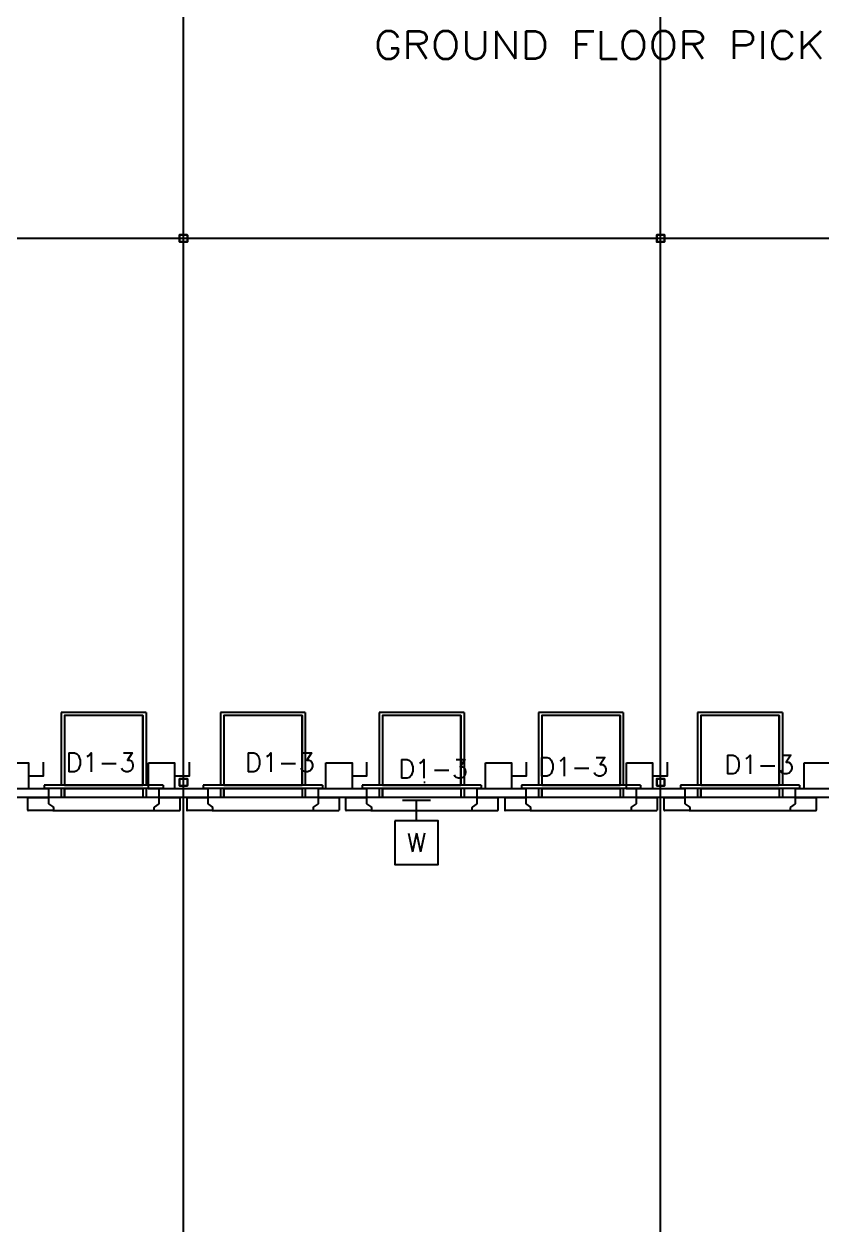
# Model space of a CAD drawing. Header units: millimetres. Extents: x 626570 to 643256, y 6233 to 11343.
# Drawn here: x 633432 to 634154, y 6628 to 7721 of the extents above; entities that cross this region are included whole.
import ezdxf
from ezdxf.enums import TextEntityAlignment as Align

# ---------------------------------------------------------------- set-up
doc = ezdxf.new("R2010")
doc.units = ezdxf.units.MM
doc.header["$LTSCALE"] = 4000
doc.header["$MEASUREMENT"] = 0
doc.linetypes.add('DASHDOT', pattern=[1, 0.5, -0.25, 0, -0.25])
doc.layers.get('0').update_dxf_attribs({"linetype": 'CONTINUOUS'})
for name, color, linetype in [('2012-201_DOOR', 4, 'CONTINUOUS'), ('2012-201_LEVELLER', 4, 'CONTINUOUS'), ('2012-201_WALL-CONCRETE', 7, 'CONTINUOUS'), ('2012-201_WALL-FLEXWALL', 7, 'CONTINUOUS'), ('LTG', 6, 'CONTINUOUS'), ('MASTERFOUNDATION_1', 4, 'DASHDOT'), ('MASTERFOUNDATION_25', 7, 'CONTINUOUS'), ('OVERHEAD-DOOR', 4, 'CONTINUOUS'), ('POWER', 3, 'CONTINUOUS'), ('TEXT-RED', 4, 'CONTINUOUS')]:
    doc.layers.add(name, color=color, linetype=linetype)
doc.styles.add('F0', font='romans.shx', dxfattribs={"height": 0.2})
doc.styles.get("Standard").update_dxf_attribs({"font": 'simplex.shx'})

# ---------------------------------------------------------------- blocks, each defined once
blk = doc.blocks.new('WD')
for p, q in [((322, 0), (-322, 0)), ((0, -465), (0, 0))]:
    blk.add_line(p, q)
blk.add_lwpolyline([(-500, -465), (-500, -1465), (500, -1465), (500, -465)], close=True)
blk.add_text('W', height=430).set_placement((0, -965), align=Align.MIDDLE)
blk = doc.blocks.new('SW')
blk.add_lwpolyline([(-300, 600), (300, 600), (300, 0), (-300, 0)], close=True)
blk.add_lwpolyline([(300, 300), (643, 300), (643, 614)])

msp = doc.modelspace()

# ---------------------------------------------------------------- linework, layer by layer
at = {"layer": '2012-201_DOOR', "linetype": 'Continuous'}
for p, q in [((633553.7, 7020.6), (633453.7, 7020.6)), ((633697.8, 7020.6), (633597.8, 7020.6)), ((633841.6, 7020.6), (633741.6, 7020.6)), ((633985.7, 7020.6), (633885.7, 7020.6)), ((634129.8, 7020.6), (634029.8, 7020.6))]:
    msp.add_line(p, q, dxfattribs=at)
at = {"layer": '2012-201_LEVELLER', "linetype": 'Continuous'}
for p, q in [((633542.1, 7097.6), (633465.3, 7097.6)), ((633465.3, 7097.6), (633465.3, 7031.9)), ((633539.1, 7094.7), (633468.3, 7094.7)), ((633468.3, 7094.7), (633468.3, 7031.9)), ((633539.1, 7094.7), (633539.1, 7031.9)), ((633542.1, 7097.6), (633542.1, 7031.9)), ((633686.2, 7097.6), (633609.4, 7097.6)), ((633609.4, 7097.6), (633609.4, 7031.9)), ((633683.2, 7094.7), (633612.3, 7094.7)), ((633612.3, 7094.7), (633612.3, 7031.9)), ((633683.2, 7094.7), (633683.2, 7031.9)), ((633686.2, 7097.6), (633686.2, 7031.9)), ((633830, 7097.6), (633753.2, 7097.6)), ((633753.2, 7097.6), (633753.2, 7031.9)), ((633827, 7094.7), (633756.2, 7094.7)), ((633756.2, 7094.7), (633756.2, 7031.9)), ((633827, 7094.7), (633827, 7031.9)), ((633830, 7097.6), (633830, 7031.9)), ((633974.1, 7097.6), (633897.3, 7097.6)), ((633897.3, 7097.6), (633897.3, 7031.9)), ((633971.1, 7094.7), (633900.3, 7094.7)), ((633900.3, 7094.7), (633900.3, 7031.9)), ((633971.1, 7094.7), (633971.1, 7031.9)), ((633974.1, 7097.6), (633974.1, 7031.9)), ((634118.2, 7097.6), (634041.4, 7097.6)), ((634041.4, 7097.6), (634041.4, 7031.9)), ((634115.2, 7094.7), (634044.4, 7094.7)), ((634044.4, 7094.7), (634044.4, 7031.9)), ((634115.2, 7094.7), (634115.2, 7031.9)), ((634118.2, 7097.6), (634118.2, 7031.9)), ((633465.3, 7028.9), (633465.3, 7020.6)), ((633468.3, 7028.9), (633468.3, 7020.6)), ((633539.1, 7028.9), (633539.1, 7020.6)), ((633542.1, 7028.9), (633542.1, 7020.6)), ((633609.4, 7028.9), (633609.4, 7020.6)), ((633612.3, 7028.9), (633612.3, 7020.6)), ((633683.2, 7028.9), (633683.2, 7020.6)), ((633686.2, 7028.9), (633686.2, 7020.6)), ((633753.2, 7028.9), (633753.2, 7020.6)), ((633756.2, 7028.9), (633756.2, 7020.6)), ((633827, 7028.9), (633827, 7020.6)), ((633830, 7028.9), (633830, 7020.6)), ((633897.3, 7028.9), (633897.3, 7020.6)), ((633900.3, 7028.9), (633900.3, 7020.6)), ((633971.1, 7028.9), (633971.1, 7020.6)), ((633974.1, 7028.9), (633974.1, 7020.6)), ((634041.4, 7028.9), (634041.4, 7020.6)), ((634044.4, 7028.9), (634044.4, 7020.6)), ((634115.2, 7028.9), (634115.2, 7020.6)), ((634118.2, 7028.9), (634118.2, 7020.6)), ((633539.1, 7020.6), (633468.3, 7020.6)), ((633683.2, 7020.6), (633612.3, 7020.6)), ((633827, 7020.6), (633756.2, 7020.6)), ((633971.1, 7020.6), (633900.3, 7020.6)), ((634115.2, 7020.6), (634044.4, 7020.6))]:
    msp.add_line(p, q, dxfattribs=at)
at = {"layer": '2012-201_LEVELLER', "linetype": 'Continuous', "flags": 128}
for points in [[(633539.1, 7031.9), (633539.1, 7094.7), (633468.3, 7094.7), (633468.3, 7031.9), (633539.1, 7031.9)], [(633683.2, 7031.9), (633683.2, 7094.7), (633612.3, 7094.7), (633612.3, 7031.9), (633683.2, 7031.9)], [(633827, 7031.9), (633827, 7094.7), (633756.2, 7094.7), (633756.2, 7031.9), (633827, 7031.9)], [(633971.1, 7031.9), (633971.1, 7094.7), (633900.3, 7094.7), (633900.3, 7031.9), (633971.1, 7031.9)], [(634115.2, 7031.9), (634115.2, 7094.7), (634044.4, 7094.7), (634044.4, 7031.9), (634115.2, 7031.9)], [(633539.1, 7028.9), (633539.1, 7020.6), (633468.3, 7020.6), (633468.3, 7028.9), (633539.1, 7028.9)], [(633683.2, 7028.9), (633683.2, 7020.6), (633612.3, 7020.6), (633612.3, 7028.9), (633683.2, 7028.9)], [(633827, 7028.9), (633827, 7020.6), (633756.2, 7020.6), (633756.2, 7028.9), (633827, 7028.9)], [(633971.1, 7028.9), (633971.1, 7020.6), (633900.3, 7020.6), (633900.3, 7028.9), (633971.1, 7028.9)], [(634115.2, 7028.9), (634115.2, 7020.6), (634044.4, 7020.6), (634044.4, 7028.9), (634115.2, 7028.9)]]:
    msp.add_lwpolyline(points, close=True, dxfattribs=at)
at = {"layer": '2012-201_WALL-CONCRETE', "linetype": 'Continuous'}
for p, q in [((633434.7, 7020.6), (633453.7, 7020.6)), ((633434.7, 7020.6), (633434.7, 7009.3)), ((633453.7, 7020.6), (633453.7, 7015)), ((633553.7, 7020.6), (633572.7, 7020.6)), ((633553.7, 7020.6), (633553.7, 7015)), ((633572.7, 7020.6), (633572.7, 7009.3)), ((633578.8, 7020.6), (633597.8, 7020.6)), ((633578.8, 7020.6), (633578.8, 7009.3)), ((633597.8, 7020.6), (633597.8, 7015)), ((633697.8, 7020.6), (633716.8, 7020.6)), ((633697.8, 7020.6), (633697.8, 7015)), ((633716.8, 7020.6), (633716.8, 7009.3)), ((633722.6, 7020.6), (633741.6, 7020.6)), ((633722.6, 7020.6), (633722.6, 7009.3)), ((633741.6, 7020.6), (633741.6, 7015)), ((633841.6, 7020.6), (633860.6, 7020.6)), ((633841.6, 7020.6), (633841.6, 7015)), ((633860.6, 7020.6), (633860.6, 7009.3)), ((633866.7, 7020.6), (633885.7, 7020.6)), ((633866.7, 7020.6), (633866.7, 7009.3)), ((633885.7, 7020.6), (633885.7, 7015)), ((633985.7, 7020.6), (634004.7, 7020.6)), ((633985.7, 7020.6), (633985.7, 7015)), ((634004.7, 7020.6), (634004.7, 7009.3)), ((634010.8, 7020.6), (634029.8, 7020.6)), ((634010.8, 7020.6), (634010.8, 7009.3)), ((634029.8, 7020.6), (634029.8, 7015)), ((634129.8, 7020.6), (634148.8, 7020.6)), ((634129.8, 7020.6), (634129.8, 7015)), ((634148.8, 7020.6), (634148.8, 7009.3)), ((633457.7, 7008.8), (633435.2, 7008.8)), ((633453.7, 7015), (633458.1, 7011.9)), ((633457.7, 7008.8), (633549.7, 7008.8)), ((633458.2, 7011.6), (633458.2, 7009.3)), ((633549.2, 7011.6), (633549.2, 7009.3)), ((633553.7, 7015), (633549.3, 7011.9)), ((633549.7, 7008.8), (633572.2, 7008.8)), ((633601.8, 7008.8), (633579.3, 7008.8)), ((633597.8, 7015), (633602.2, 7011.9)), ((633601.8, 7008.8), (633693.8, 7008.8)), ((633602.3, 7011.6), (633602.3, 7009.3)), ((633693.3, 7011.6), (633693.3, 7009.3)), ((633697.8, 7015), (633693.4, 7011.9)), ((633693.8, 7008.8), (633716.3, 7008.8)), ((633745.6, 7008.8), (633723.1, 7008.8)), ((633741.6, 7015), (633746, 7011.9)), ((633745.6, 7008.8), (633837.6, 7008.8)), ((633746.1, 7011.6), (633746.1, 7009.3)), ((633837.1, 7011.6), (633837.1, 7009.3)), ((633841.6, 7015), (633837.2, 7011.9)), ((633837.6, 7008.8), (633860.1, 7008.8)), ((633889.7, 7008.8), (633867.2, 7008.8)), ((633885.7, 7015), (633890.1, 7011.9)), ((633889.7, 7008.8), (633981.7, 7008.8)), ((633890.2, 7011.6), (633890.2, 7009.3)), ((633981.2, 7011.6), (633981.2, 7009.3)), ((633985.7, 7015), (633981.3, 7011.9)), ((633981.7, 7008.8), (634004.2, 7008.8)), ((634033.8, 7008.8), (634011.3, 7008.8)), ((634029.8, 7015), (634034.2, 7011.9)), ((634033.8, 7008.8), (634125.8, 7008.8)), ((634034.3, 7011.6), (634034.3, 7009.3)), ((634125.3, 7011.6), (634125.3, 7009.3)), ((634129.8, 7015), (634125.4, 7011.9)), ((634125.8, 7008.8), (634148.3, 7008.8))]:
    msp.add_line(p, q, dxfattribs=at)
for centre, start, end in [((633435.2, 7009.3), 180, 270), ((633457.7, 7009.3), 270, 0), ((633457.7, 7011.6), 0, 33.15), ((633549.7, 7011.6), 146.85, 180), ((633549.7, 7009.3), 180, 270), ((633572.2, 7009.3), 270, 0), ((633579.3, 7009.3), 180, 270), ((633601.8, 7009.3), 270, 0), ((633601.8, 7011.6), 0, 33.15), ((633693.8, 7011.6), 146.85, 180), ((633693.8, 7009.3), 180, 270), ((633716.3, 7009.3), 270, 0), ((633723.1, 7009.3), 180, 270), ((633745.6, 7009.3), 270, 0), ((633745.6, 7011.6), 0, 33.15), ((633837.6, 7011.6), 146.85, 180), ((633837.6, 7009.3), 180, 270), ((633860.1, 7009.3), 270, 0), ((633867.2, 7009.3), 180, 270), ((633889.7, 7009.3), 270, 0), ((633889.7, 7011.6), 0, 33.15), ((633981.7, 7011.6), 146.85, 180), ((633981.7, 7009.3), 180, 270), ((634004.2, 7009.3), 270, 0), ((634011.3, 7009.3), 180, 270), ((634033.8, 7009.3), 270, 0), ((634033.8, 7011.6), 0, 33.15), ((634125.8, 7011.6), 146.85, 180), ((634125.8, 7009.3), 180, 270), ((634148.3, 7009.3), 270, 0)]:
    msp.add_arc(centre, 0.492, start, end, dxfattribs=at)
at = {"layer": '2012-201_WALL-FLEXWALL', "linetype": 'Continuous'}
for p, q in [((633453.7, 7028.5), (633409.6, 7028.5)), ((633453.7, 7028.5), (633453.7, 7020.6)), ((633553.7, 7028.5), (633553.7, 7020.6)), ((633597.8, 7028.5), (633553.7, 7028.5)), ((633597.8, 7028.5), (633597.8, 7020.6)), ((633741.6, 7028.5), (633697.8, 7028.5)), ((633697.8, 7028.5), (633697.8, 7020.6)), ((633741.6, 7028.5), (633741.6, 7020.6)), ((633885.7, 7028.5), (633841.6, 7028.5)), ((633841.6, 7028.5), (633841.6, 7020.6)), ((633885.7, 7028.5), (633885.7, 7020.6)), ((633985.7, 7028.5), (633985.7, 7020.6)), ((634029.8, 7028.5), (633985.7, 7028.5)), ((634029.8, 7028.5), (634029.8, 7020.6)), ((634129.8, 7028.5), (634129.8, 7020.6)), ((634173.6, 7028.5), (634129.8, 7028.5)), ((633453.7, 7020.6), (633409.6, 7020.6)), ((633597.8, 7020.6), (633553.7, 7020.6)), ((633741.6, 7020.6), (633697.8, 7020.6)), ((633885.7, 7020.6), (633841.6, 7020.6)), ((634029.8, 7020.6), (633985.7, 7020.6)), ((634173.6, 7020.6), (634129.8, 7020.6))]:
    msp.add_line(p, q, dxfattribs=at)
at = {"layer": 'MASTERFOUNDATION_1', "linetype": 'DASHDOT'}
for p, q in [((633575.9, 6627.5), (633575.9, 11123.2)), ((634007.9, 6627.5), (634007.9, 11123.2)), ((643023.9, 7526.6), (626795.2, 7526.6)), ((643023.9, 7526.6), (626795.2, 7526.6)), ((626794.1, 7034.4), (643036.1, 7034.4))]:
    msp.add_line(p, q, dxfattribs=at)
at = {"layer": 'MASTERFOUNDATION_25', "linetype": 'Continuous', "flags": 128}
for points in [[(633573, 7530.1), (633578.7, 7530.1), (633578.8, 7530.1), (633578.8, 7530.1), (633578.8, 7530.1), (633578.8, 7530.1), (633578.9, 7530.1), (633578.9, 7530.1), (633578.9, 7530.1), (633578.9, 7530.1), (633578.9, 7530.1), (633579, 7530.1), (633579, 7530.1), (633579, 7530.1), (633579, 7530), (633579, 7530), (633579.1, 7530), (633579.1, 7530), (633579.1, 7530), (633579.1, 7530), (633579.1, 7530), (633579.1, 7530), (633579.2, 7529.9), (633579.2, 7529.9), (633579.2, 7529.9), (633579.2, 7529.9), (633579.2, 7529.9), (633579.2, 7529.9), (633579.3, 7529.9), (633579.3, 7529.8), (633579.3, 7529.8), (633579.3, 7529.8), (633579.3, 7529.8), (633579.3, 7529.8), (633579.3, 7529.7), (633579.3, 7529.7), (633579.3, 7529.7), (633579.3, 7529.7), (633579.3, 7529.7), (633579.4, 7529.6), (633579.4, 7529.6), (633579.4, 7529.6), (633579.4, 7529.6), (633579.4, 7529.6), (633579.4, 7529.5), (633579.4, 7529.5), (633579.4, 7529.5), (633579.4, 7523.7), (633579.4, 7523.7), (633579.4, 7523.7), (633579.4, 7523.7), (633579.4, 7523.6), (633579.4, 7523.6), (633579.4, 7523.6), (633579.4, 7523.6), (633579.3, 7523.6), (633579.3, 7523.5), (633579.3, 7523.5), (633579.3, 7523.5), (633579.3, 7523.5), (633579.3, 7523.5), (633579.3, 7523.4), (633579.3, 7523.4), (633579.3, 7523.4), (633579.3, 7523.4), (633579.3, 7523.4), (633579.2, 7523.3), (633579.2, 7523.3), (633579.2, 7523.3), (633579.2, 7523.3), (633579.2, 7523.3), (633579.2, 7523.3), (633579.1, 7523.3), (633579.1, 7523.2), (633579.1, 7523.2), (633579.1, 7523.2), (633579.1, 7523.2), (633579.1, 7523.2), (633579, 7523.2), (633579, 7523.2), (633579, 7523.2), (633579, 7523.2), (633579, 7523.1), (633578.9, 7523.1), (633578.9, 7523.1), (633578.9, 7523.1), (633578.9, 7523.1), (633578.9, 7523.1), (633578.8, 7523.1), (633578.8, 7523.1), (633578.8, 7523.1), (633578.8, 7523.1), (633578.7, 7523.1), (633573, 7523.1), (633573, 7523.1), (633572.9, 7523.1), (633572.9, 7523.1), (633572.9, 7523.1), (633572.9, 7523.1), (633572.9, 7523.1), (633572.8, 7523.1), (633572.8, 7523.1), (633572.8, 7523.1), (633572.8, 7523.1), (633572.8, 7523.2), (633572.7, 7523.2), (633572.7, 7523.2), (633572.7, 7523.2), (633572.7, 7523.2), (633572.7, 7523.2), (633572.6, 7523.2), (633572.6, 7523.2), (633572.6, 7523.2), (633572.6, 7523.3), (633572.6, 7523.3), (633572.6, 7523.3), (633572.5, 7523.3), (633572.5, 7523.3), (633572.5, 7523.3), (633572.5, 7523.3), (633572.5, 7523.4), (633572.5, 7523.4), (633572.5, 7523.4), (633572.5, 7523.4), (633572.4, 7523.4), (633572.4, 7523.5), (633572.4, 7523.5), (633572.4, 7523.5), (633572.4, 7523.5), (633572.4, 7523.5), (633572.4, 7523.6), (633572.4, 7523.6), (633572.4, 7523.6), (633572.4, 7523.6), (633572.4, 7523.6), (633572.4, 7523.7), (633572.4, 7523.7), (633572.4, 7523.7), (633572.4, 7523.7), (633572.4, 7529.5), (633572.4, 7529.5), (633572.4, 7529.5), (633572.4, 7529.6), (633572.4, 7529.6), (633572.4, 7529.6), (633572.4, 7529.6), (633572.4, 7529.6), (633572.4, 7529.7), (633572.4, 7529.7), (633572.4, 7529.7), (633572.4, 7529.7), (633572.4, 7529.7), (633572.4, 7529.8), (633572.4, 7529.8), (633572.5, 7529.8), (633572.5, 7529.8), (633572.5, 7529.8), (633572.5, 7529.9), (633572.5, 7529.9), (633572.5, 7529.9), (633572.5, 7529.9), (633572.5, 7529.9), (633572.6, 7529.9), (633572.6, 7529.9), (633572.6, 7530), (633572.6, 7530), (633572.6, 7530), (633572.6, 7530), (633572.7, 7530), (633572.7, 7530), (633572.7, 7530), (633572.7, 7530), (633572.7, 7530.1), (633572.8, 7530.1), (633572.8, 7530.1), (633572.8, 7530.1), (633572.8, 7530.1), (633572.8, 7530.1), (633572.9, 7530.1), (633572.9, 7530.1), (633572.9, 7530.1), (633572.9, 7530.1), (633572.9, 7530.1), (633573, 7530.1), (633573, 7530.1)], [(633573, 7529.8), (633578.7, 7529.8), (633578.8, 7529.8), (633578.8, 7529.8), (633578.8, 7529.8), (633578.8, 7529.8), (633578.8, 7529.8), (633578.8, 7529.8), (633578.8, 7529.8), (633578.8, 7529.8), (633578.8, 7529.8), (633578.9, 7529.8), (633578.9, 7529.8), (633578.9, 7529.8), (633578.9, 7529.8), (633578.9, 7529.8), (633578.9, 7529.8), (633578.9, 7529.7), (633578.9, 7529.7), (633578.9, 7529.7), (633578.9, 7529.7), (633578.9, 7529.7), (633579, 7529.7), (633579, 7529.7), (633579, 7529.7), (633579, 7529.7), (633579, 7529.7), (633579, 7529.7), (633579, 7529.7), (633579, 7529.7), (633579, 7529.7), (633579, 7529.6), (633579, 7529.6), (633579, 7529.6), (633579, 7529.6), (633579, 7529.6), (633579, 7529.6), (633579, 7529.6), (633579, 7529.6), (633579, 7529.6), (633579.1, 7529.6), (633579.1, 7529.5), (633579.1, 7529.5), (633579.1, 7529.5), (633579.1, 7529.5), (633579.1, 7529.5), (633579.1, 7529.5), (633579.1, 7523.7), (633579.1, 7523.7), (633579.1, 7523.7), (633579.1, 7523.7), (633579.1, 7523.7), (633579.1, 7523.7), (633579.1, 7523.7), (633579, 7523.7), (633579, 7523.6), (633579, 7523.6), (633579, 7523.6), (633579, 7523.6), (633579, 7523.6), (633579, 7523.6), (633579, 7523.6), (633579, 7523.6), (633579, 7523.6), (633579, 7523.6), (633579, 7523.5), (633579, 7523.5), (633579, 7523.5), (633579, 7523.5), (633579, 7523.5), (633579, 7523.5), (633579, 7523.5), (633578.9, 7523.5), (633578.9, 7523.5), (633578.9, 7523.5), (633578.9, 7523.5), (633578.9, 7523.5), (633578.9, 7523.5), (633578.9, 7523.5), (633578.9, 7523.5), (633578.9, 7523.4), (633578.9, 7523.4), (633578.9, 7523.4), (633578.8, 7523.4), (633578.8, 7523.4), (633578.8, 7523.4), (633578.8, 7523.4), (633578.8, 7523.4), (633578.8, 7523.4), (633578.8, 7523.4), (633578.8, 7523.4), (633578.8, 7523.4), (633578.7, 7523.4), (633573, 7523.4), (633573, 7523.4), (633573, 7523.4), (633573, 7523.4), (633572.9, 7523.4), (633572.9, 7523.4), (633572.9, 7523.4), (633572.9, 7523.4), (633572.9, 7523.4), (633572.9, 7523.4), (633572.9, 7523.4), (633572.9, 7523.4), (633572.9, 7523.4), (633572.9, 7523.5), (633572.8, 7523.5), (633572.8, 7523.5), (633572.8, 7523.5), (633572.8, 7523.5), (633572.8, 7523.5), (633572.8, 7523.5), (633572.8, 7523.5), (633572.8, 7523.5), (633572.8, 7523.5), (633572.8, 7523.5), (633572.8, 7523.5), (633572.8, 7523.5), (633572.7, 7523.5), (633572.7, 7523.5), (633572.7, 7523.6), (633572.7, 7523.6), (633572.7, 7523.6), (633572.7, 7523.6), (633572.7, 7523.6), (633572.7, 7523.6), (633572.7, 7523.6), (633572.7, 7523.6), (633572.7, 7523.6), (633572.7, 7523.6), (633572.7, 7523.7), (633572.7, 7523.7), (633572.7, 7523.7), (633572.7, 7523.7), (633572.7, 7523.7), (633572.7, 7523.7), (633572.7, 7523.7), (633572.7, 7523.7), (633572.7, 7529.5), (633572.7, 7529.5), (633572.7, 7529.5), (633572.7, 7529.5), (633572.7, 7529.5), (633572.7, 7529.5), (633572.7, 7529.6), (633572.7, 7529.6), (633572.7, 7529.6), (633572.7, 7529.6), (633572.7, 7529.6), (633572.7, 7529.6), (633572.7, 7529.6), (633572.7, 7529.6), (633572.7, 7529.6), (633572.7, 7529.6), (633572.7, 7529.7), (633572.7, 7529.7), (633572.7, 7529.7), (633572.7, 7529.7), (633572.8, 7529.7), (633572.8, 7529.7), (633572.8, 7529.7), (633572.8, 7529.7), (633572.8, 7529.7), (633572.8, 7529.7), (633572.8, 7529.7), (633572.8, 7529.7), (633572.8, 7529.7), (633572.8, 7529.7), (633572.8, 7529.8), (633572.8, 7529.8), (633572.9, 7529.8), (633572.9, 7529.8), (633572.9, 7529.8), (633572.9, 7529.8), (633572.9, 7529.8), (633572.9, 7529.8), (633572.9, 7529.8), (633572.9, 7529.8), (633572.9, 7529.8), (633572.9, 7529.8), (633573, 7529.8), (633573, 7529.8), (633573, 7529.8), (633573, 7529.8)], [(634005, 7530.1), (634010.8, 7530.1), (634010.8, 7530.1), (634010.8, 7530.1), (634010.8, 7530.1), (634010.8, 7530.1), (634010.9, 7530.1), (634010.9, 7530.1), (634010.9, 7530.1), (634010.9, 7530.1), (634010.9, 7530.1), (634011, 7530.1), (634011, 7530.1), (634011, 7530.1), (634011, 7530), (634011, 7530), (634011.1, 7530), (634011.1, 7530), (634011.1, 7530), (634011.1, 7530), (634011.1, 7530), (634011.2, 7530), (634011.2, 7529.9), (634011.2, 7529.9), (634011.2, 7529.9), (634011.2, 7529.9), (634011.2, 7529.9), (634011.2, 7529.9), (634011.3, 7529.9), (634011.3, 7529.8), (634011.3, 7529.8), (634011.3, 7529.8), (634011.3, 7529.8), (634011.3, 7529.8), (634011.3, 7529.7), (634011.3, 7529.7), (634011.3, 7529.7), (634011.3, 7529.7), (634011.4, 7529.7), (634011.4, 7529.6), (634011.4, 7529.6), (634011.4, 7529.6), (634011.4, 7529.6), (634011.4, 7529.6), (634011.4, 7529.5), (634011.4, 7529.5), (634011.4, 7529.5), (634011.4, 7523.7), (634011.4, 7523.7), (634011.4, 7523.7), (634011.4, 7523.7), (634011.4, 7523.6), (634011.4, 7523.6), (634011.4, 7523.6), (634011.4, 7523.6), (634011.4, 7523.6), (634011.3, 7523.5), (634011.3, 7523.5), (634011.3, 7523.5), (634011.3, 7523.5), (634011.3, 7523.5), (634011.3, 7523.4), (634011.3, 7523.4), (634011.3, 7523.4), (634011.3, 7523.4), (634011.3, 7523.4), (634011.2, 7523.3), (634011.2, 7523.3), (634011.2, 7523.3), (634011.2, 7523.3), (634011.2, 7523.3), (634011.2, 7523.3), (634011.2, 7523.3), (634011.1, 7523.2), (634011.1, 7523.2), (634011.1, 7523.2), (634011.1, 7523.2), (634011.1, 7523.2), (634011, 7523.2), (634011, 7523.2), (634011, 7523.2), (634011, 7523.2), (634011, 7523.1), (634010.9, 7523.1), (634010.9, 7523.1), (634010.9, 7523.1), (634010.9, 7523.1), (634010.9, 7523.1), (634010.8, 7523.1), (634010.8, 7523.1), (634010.8, 7523.1), (634010.8, 7523.1), (634010.8, 7523.1), (634005, 7523.1), (634005, 7523.1), (634005, 7523.1), (634004.9, 7523.1), (634004.9, 7523.1), (634004.9, 7523.1), (634004.9, 7523.1), (634004.8, 7523.1), (634004.8, 7523.1), (634004.8, 7523.1), (634004.8, 7523.1), (634004.8, 7523.2), (634004.7, 7523.2), (634004.7, 7523.2), (634004.7, 7523.2), (634004.7, 7523.2), (634004.7, 7523.2), (634004.7, 7523.2), (634004.6, 7523.2), (634004.6, 7523.2), (634004.6, 7523.3), (634004.6, 7523.3), (634004.6, 7523.3), (634004.6, 7523.3), (634004.5, 7523.3), (634004.5, 7523.3), (634004.5, 7523.3), (634004.5, 7523.4), (634004.5, 7523.4), (634004.5, 7523.4), (634004.5, 7523.4), (634004.5, 7523.4), (634004.4, 7523.5), (634004.4, 7523.5), (634004.4, 7523.5), (634004.4, 7523.5), (634004.4, 7523.5), (634004.4, 7523.6), (634004.4, 7523.6), (634004.4, 7523.6), (634004.4, 7523.6), (634004.4, 7523.6), (634004.4, 7523.7), (634004.4, 7523.7), (634004.4, 7523.7), (634004.4, 7523.7), (634004.4, 7529.5), (634004.4, 7529.5), (634004.4, 7529.5), (634004.4, 7529.6), (634004.4, 7529.6), (634004.4, 7529.6), (634004.4, 7529.6), (634004.4, 7529.6), (634004.4, 7529.7), (634004.4, 7529.7), (634004.4, 7529.7), (634004.4, 7529.7), (634004.4, 7529.7), (634004.4, 7529.8), (634004.5, 7529.8), (634004.5, 7529.8), (634004.5, 7529.8), (634004.5, 7529.8), (634004.5, 7529.9), (634004.5, 7529.9), (634004.5, 7529.9), (634004.5, 7529.9), (634004.6, 7529.9), (634004.6, 7529.9), (634004.6, 7529.9), (634004.6, 7530), (634004.6, 7530), (634004.6, 7530), (634004.7, 7530), (634004.7, 7530), (634004.7, 7530), (634004.7, 7530), (634004.7, 7530), (634004.7, 7530.1), (634004.8, 7530.1), (634004.8, 7530.1), (634004.8, 7530.1), (634004.8, 7530.1), (634004.8, 7530.1), (634004.9, 7530.1), (634004.9, 7530.1), (634004.9, 7530.1), (634004.9, 7530.1), (634005, 7530.1), (634005, 7530.1), (634005, 7530.1)], [(634005, 7529.8), (634010.8, 7529.8), (634010.8, 7529.8), (634010.8, 7529.8), (634010.8, 7529.8), (634010.8, 7529.8), (634010.8, 7529.8), (634010.8, 7529.8), (634010.8, 7529.8), (634010.8, 7529.8), (634010.9, 7529.8), (634010.9, 7529.8), (634010.9, 7529.8), (634010.9, 7529.8), (634010.9, 7529.8), (634010.9, 7529.8), (634010.9, 7529.8), (634010.9, 7529.7), (634010.9, 7529.7), (634010.9, 7529.7), (634010.9, 7529.7), (634011, 7529.7), (634011, 7529.7), (634011, 7529.7), (634011, 7529.7), (634011, 7529.7), (634011, 7529.7), (634011, 7529.7), (634011, 7529.7), (634011, 7529.7), (634011, 7529.7), (634011, 7529.6), (634011, 7529.6), (634011, 7529.6), (634011, 7529.6), (634011, 7529.6), (634011, 7529.6), (634011.1, 7529.6), (634011.1, 7529.6), (634011.1, 7529.6), (634011.1, 7529.6), (634011.1, 7529.5), (634011.1, 7529.5), (634011.1, 7529.5), (634011.1, 7529.5), (634011.1, 7529.5), (634011.1, 7529.5), (634011.1, 7523.7), (634011.1, 7523.7), (634011.1, 7523.7), (634011.1, 7523.7), (634011.1, 7523.7), (634011.1, 7523.7), (634011.1, 7523.7), (634011.1, 7523.7), (634011.1, 7523.6), (634011.1, 7523.6), (634011, 7523.6), (634011, 7523.6), (634011, 7523.6), (634011, 7523.6), (634011, 7523.6), (634011, 7523.6), (634011, 7523.6), (634011, 7523.6), (634011, 7523.5), (634011, 7523.5), (634011, 7523.5), (634011, 7523.5), (634011, 7523.5), (634011, 7523.5), (634011, 7523.5), (634011, 7523.5), (634010.9, 7523.5), (634010.9, 7523.5), (634010.9, 7523.5), (634010.9, 7523.5), (634010.9, 7523.5), (634010.9, 7523.5), (634010.9, 7523.5), (634010.9, 7523.4), (634010.9, 7523.4), (634010.9, 7523.4), (634010.9, 7523.4), (634010.8, 7523.4), (634010.8, 7523.4), (634010.8, 7523.4), (634010.8, 7523.4), (634010.8, 7523.4), (634010.8, 7523.4), (634010.8, 7523.4), (634010.8, 7523.4), (634010.8, 7523.4), (634005, 7523.4), (634005, 7523.4), (634005, 7523.4), (634005, 7523.4), (634005, 7523.4), (634004.9, 7523.4), (634004.9, 7523.4), (634004.9, 7523.4), (634004.9, 7523.4), (634004.9, 7523.4), (634004.9, 7523.4), (634004.9, 7523.4), (634004.9, 7523.4), (634004.9, 7523.5), (634004.9, 7523.5), (634004.8, 7523.5), (634004.8, 7523.5), (634004.8, 7523.5), (634004.8, 7523.5), (634004.8, 7523.5), (634004.8, 7523.5), (634004.8, 7523.5), (634004.8, 7523.5), (634004.8, 7523.5), (634004.8, 7523.5), (634004.8, 7523.5), (634004.8, 7523.5), (634004.8, 7523.5), (634004.7, 7523.6), (634004.7, 7523.6), (634004.7, 7523.6), (634004.7, 7523.6), (634004.7, 7523.6), (634004.7, 7523.6), (634004.7, 7523.6), (634004.7, 7523.6), (634004.7, 7523.6), (634004.7, 7523.6), (634004.7, 7523.7), (634004.7, 7523.7), (634004.7, 7523.7), (634004.7, 7523.7), (634004.7, 7523.7), (634004.7, 7523.7), (634004.7, 7523.7), (634004.7, 7523.7), (634004.7, 7529.5), (634004.7, 7529.5), (634004.7, 7529.5), (634004.7, 7529.5), (634004.7, 7529.5), (634004.7, 7529.5), (634004.7, 7529.6), (634004.7, 7529.6), (634004.7, 7529.6), (634004.7, 7529.6), (634004.7, 7529.6), (634004.7, 7529.6), (634004.7, 7529.6), (634004.7, 7529.6), (634004.7, 7529.6), (634004.7, 7529.6), (634004.7, 7529.7), (634004.7, 7529.7), (634004.8, 7529.7), (634004.8, 7529.7), (634004.8, 7529.7), (634004.8, 7529.7), (634004.8, 7529.7), (634004.8, 7529.7), (634004.8, 7529.7), (634004.8, 7529.7), (634004.8, 7529.7), (634004.8, 7529.7), (634004.8, 7529.7), (634004.8, 7529.7), (634004.8, 7529.8), (634004.9, 7529.8), (634004.9, 7529.8), (634004.9, 7529.8), (634004.9, 7529.8), (634004.9, 7529.8), (634004.9, 7529.8), (634004.9, 7529.8), (634004.9, 7529.8), (634004.9, 7529.8), (634004.9, 7529.8), (634005, 7529.8), (634005, 7529.8), (634005, 7529.8), (634005, 7529.8), (634005, 7529.8)], [(633573, 7037.9), (633578.7, 7037.9), (633578.8, 7037.9), (633578.8, 7037.9), (633578.8, 7037.9), (633578.8, 7037.9), (633578.9, 7037.9), (633578.9, 7037.9), (633578.9, 7037.9), (633578.9, 7037.9), (633578.9, 7037.9), (633579, 7037.9), (633579, 7037.9), (633579, 7037.8), (633579, 7037.8), (633579, 7037.8), (633579.1, 7037.8), (633579.1, 7037.8), (633579.1, 7037.8), (633579.1, 7037.8), (633579.1, 7037.8), (633579.1, 7037.8), (633579.2, 7037.7), (633579.2, 7037.7), (633579.2, 7037.7), (633579.2, 7037.7), (633579.2, 7037.7), (633579.2, 7037.7), (633579.3, 7037.6), (633579.3, 7037.6), (633579.3, 7037.6), (633579.3, 7037.6), (633579.3, 7037.6), (633579.3, 7037.6), (633579.3, 7037.5), (633579.3, 7037.5), (633579.3, 7037.5), (633579.3, 7037.5), (633579.3, 7037.5), (633579.4, 7037.4), (633579.4, 7037.4), (633579.4, 7037.4), (633579.4, 7037.4), (633579.4, 7037.3), (633579.4, 7037.3), (633579.4, 7037.3), (633579.4, 7037.3), (633579.4, 7031.5), (633579.4, 7031.5), (633579.4, 7031.5), (633579.4, 7031.5), (633579.4, 7031.4), (633579.4, 7031.4), (633579.4, 7031.4), (633579.4, 7031.4), (633579.3, 7031.4), (633579.3, 7031.3), (633579.3, 7031.3), (633579.3, 7031.3), (633579.3, 7031.3), (633579.3, 7031.3), (633579.3, 7031.2), (633579.3, 7031.2), (633579.3, 7031.2), (633579.3, 7031.2), (633579.3, 7031.2), (633579.2, 7031.1), (633579.2, 7031.1), (633579.2, 7031.1), (633579.2, 7031.1), (633579.2, 7031.1), (633579.2, 7031.1), (633579.1, 7031), (633579.1, 7031), (633579.1, 7031), (633579.1, 7031), (633579.1, 7031), (633579.1, 7031), (633579, 7031), (633579, 7031), (633579, 7031), (633579, 7030.9), (633579, 7030.9), (633578.9, 7030.9), (633578.9, 7030.9), (633578.9, 7030.9), (633578.9, 7030.9), (633578.9, 7030.9), (633578.8, 7030.9), (633578.8, 7030.9), (633578.8, 7030.9), (633578.8, 7030.9), (633578.7, 7030.9), (633573, 7030.9), (633573, 7030.9), (633572.9, 7030.9), (633572.9, 7030.9), (633572.9, 7030.9), (633572.9, 7030.9), (633572.9, 7030.9), (633572.8, 7030.9), (633572.8, 7030.9), (633572.8, 7030.9), (633572.8, 7030.9), (633572.8, 7030.9), (633572.7, 7031), (633572.7, 7031), (633572.7, 7031), (633572.7, 7031), (633572.7, 7031), (633572.6, 7031), (633572.6, 7031), (633572.6, 7031), (633572.6, 7031), (633572.6, 7031.1), (633572.6, 7031.1), (633572.5, 7031.1), (633572.5, 7031.1), (633572.5, 7031.1), (633572.5, 7031.1), (633572.5, 7031.2), (633572.5, 7031.2), (633572.5, 7031.2), (633572.5, 7031.2), (633572.4, 7031.2), (633572.4, 7031.3), (633572.4, 7031.3), (633572.4, 7031.3), (633572.4, 7031.3), (633572.4, 7031.3), (633572.4, 7031.4), (633572.4, 7031.4), (633572.4, 7031.4), (633572.4, 7031.4), (633572.4, 7031.4), (633572.4, 7031.5), (633572.4, 7031.5), (633572.4, 7031.5), (633572.4, 7031.5), (633572.4, 7037.3), (633572.4, 7037.3), (633572.4, 7037.3), (633572.4, 7037.3), (633572.4, 7037.4), (633572.4, 7037.4), (633572.4, 7037.4), (633572.4, 7037.4), (633572.4, 7037.5), (633572.4, 7037.5), (633572.4, 7037.5), (633572.4, 7037.5), (633572.4, 7037.5), (633572.4, 7037.6), (633572.4, 7037.6), (633572.5, 7037.6), (633572.5, 7037.6), (633572.5, 7037.6), (633572.5, 7037.6), (633572.5, 7037.7), (633572.5, 7037.7), (633572.5, 7037.7), (633572.5, 7037.7), (633572.6, 7037.7), (633572.6, 7037.7), (633572.6, 7037.8), (633572.6, 7037.8), (633572.6, 7037.8), (633572.6, 7037.8), (633572.7, 7037.8), (633572.7, 7037.8), (633572.7, 7037.8), (633572.7, 7037.8), (633572.7, 7037.8), (633572.8, 7037.9), (633572.8, 7037.9), (633572.8, 7037.9), (633572.8, 7037.9), (633572.8, 7037.9), (633572.9, 7037.9), (633572.9, 7037.9), (633572.9, 7037.9), (633572.9, 7037.9), (633572.9, 7037.9), (633573, 7037.9), (633573, 7037.9)], [(633573, 7037.6), (633578.7, 7037.6), (633578.8, 7037.6), (633578.8, 7037.6), (633578.8, 7037.6), (633578.8, 7037.6), (633578.8, 7037.6), (633578.8, 7037.6), (633578.8, 7037.6), (633578.8, 7037.6), (633578.8, 7037.6), (633578.9, 7037.6), (633578.9, 7037.6), (633578.9, 7037.6), (633578.9, 7037.6), (633578.9, 7037.6), (633578.9, 7037.5), (633578.9, 7037.5), (633578.9, 7037.5), (633578.9, 7037.5), (633578.9, 7037.5), (633578.9, 7037.5), (633579, 7037.5), (633579, 7037.5), (633579, 7037.5), (633579, 7037.5), (633579, 7037.5), (633579, 7037.5), (633579, 7037.5), (633579, 7037.5), (633579, 7037.4), (633579, 7037.4), (633579, 7037.4), (633579, 7037.4), (633579, 7037.4), (633579, 7037.4), (633579, 7037.4), (633579, 7037.4), (633579, 7037.4), (633579, 7037.4), (633579.1, 7037.3), (633579.1, 7037.3), (633579.1, 7037.3), (633579.1, 7037.3), (633579.1, 7037.3), (633579.1, 7037.3), (633579.1, 7037.3), (633579.1, 7031.5), (633579.1, 7031.5), (633579.1, 7031.5), (633579.1, 7031.5), (633579.1, 7031.5), (633579.1, 7031.5), (633579.1, 7031.5), (633579, 7031.5), (633579, 7031.4), (633579, 7031.4), (633579, 7031.4), (633579, 7031.4), (633579, 7031.4), (633579, 7031.4), (633579, 7031.4), (633579, 7031.4), (633579, 7031.4), (633579, 7031.4), (633579, 7031.3), (633579, 7031.3), (633579, 7031.3), (633579, 7031.3), (633579, 7031.3), (633579, 7031.3), (633579, 7031.3), (633578.9, 7031.3), (633578.9, 7031.3), (633578.9, 7031.3), (633578.9, 7031.3), (633578.9, 7031.3), (633578.9, 7031.3), (633578.9, 7031.3), (633578.9, 7031.2), (633578.9, 7031.2), (633578.9, 7031.2), (633578.9, 7031.2), (633578.8, 7031.2), (633578.8, 7031.2), (633578.8, 7031.2), (633578.8, 7031.2), (633578.8, 7031.2), (633578.8, 7031.2), (633578.8, 7031.2), (633578.8, 7031.2), (633578.8, 7031.2), (633578.7, 7031.2), (633573, 7031.2), (633573, 7031.2), (633573, 7031.2), (633573, 7031.2), (633572.9, 7031.2), (633572.9, 7031.2), (633572.9, 7031.2), (633572.9, 7031.2), (633572.9, 7031.2), (633572.9, 7031.2), (633572.9, 7031.2), (633572.9, 7031.2), (633572.9, 7031.2), (633572.9, 7031.2), (633572.8, 7031.3), (633572.8, 7031.3), (633572.8, 7031.3), (633572.8, 7031.3), (633572.8, 7031.3), (633572.8, 7031.3), (633572.8, 7031.3), (633572.8, 7031.3), (633572.8, 7031.3), (633572.8, 7031.3), (633572.8, 7031.3), (633572.8, 7031.3), (633572.7, 7031.3), (633572.7, 7031.3), (633572.7, 7031.4), (633572.7, 7031.4), (633572.7, 7031.4), (633572.7, 7031.4), (633572.7, 7031.4), (633572.7, 7031.4), (633572.7, 7031.4), (633572.7, 7031.4), (633572.7, 7031.4), (633572.7, 7031.4), (633572.7, 7031.5), (633572.7, 7031.5), (633572.7, 7031.5), (633572.7, 7031.5), (633572.7, 7031.5), (633572.7, 7031.5), (633572.7, 7031.5), (633572.7, 7031.5), (633572.7, 7037.3), (633572.7, 7037.3), (633572.7, 7037.3), (633572.7, 7037.3), (633572.7, 7037.3), (633572.7, 7037.3), (633572.7, 7037.3), (633572.7, 7037.4), (633572.7, 7037.4), (633572.7, 7037.4), (633572.7, 7037.4), (633572.7, 7037.4), (633572.7, 7037.4), (633572.7, 7037.4), (633572.7, 7037.4), (633572.7, 7037.4), (633572.7, 7037.4), (633572.7, 7037.5), (633572.7, 7037.5), (633572.7, 7037.5), (633572.8, 7037.5), (633572.8, 7037.5), (633572.8, 7037.5), (633572.8, 7037.5), (633572.8, 7037.5), (633572.8, 7037.5), (633572.8, 7037.5), (633572.8, 7037.5), (633572.8, 7037.5), (633572.8, 7037.5), (633572.8, 7037.5), (633572.8, 7037.6), (633572.9, 7037.6), (633572.9, 7037.6), (633572.9, 7037.6), (633572.9, 7037.6), (633572.9, 7037.6), (633572.9, 7037.6), (633572.9, 7037.6), (633572.9, 7037.6), (633572.9, 7037.6), (633572.9, 7037.6), (633573, 7037.6), (633573, 7037.6), (633573, 7037.6), (633573, 7037.6)], [(634005, 7037.9), (634010.8, 7037.9), (634010.8, 7037.9), (634010.8, 7037.9), (634010.8, 7037.9), (634010.8, 7037.9), (634010.9, 7037.9), (634010.9, 7037.9), (634010.9, 7037.9), (634010.9, 7037.9), (634010.9, 7037.9), (634011, 7037.9), (634011, 7037.9), (634011, 7037.8), (634011, 7037.8), (634011, 7037.8), (634011.1, 7037.8), (634011.1, 7037.8), (634011.1, 7037.8), (634011.1, 7037.8), (634011.1, 7037.8), (634011.2, 7037.8), (634011.2, 7037.7), (634011.2, 7037.7), (634011.2, 7037.7), (634011.2, 7037.7), (634011.2, 7037.7), (634011.2, 7037.7), (634011.3, 7037.6), (634011.3, 7037.6), (634011.3, 7037.6), (634011.3, 7037.6), (634011.3, 7037.6), (634011.3, 7037.6), (634011.3, 7037.5), (634011.3, 7037.5), (634011.3, 7037.5), (634011.3, 7037.5), (634011.4, 7037.5), (634011.4, 7037.4), (634011.4, 7037.4), (634011.4, 7037.4), (634011.4, 7037.4), (634011.4, 7037.3), (634011.4, 7037.3), (634011.4, 7037.3), (634011.4, 7037.3), (634011.4, 7031.5), (634011.4, 7031.5), (634011.4, 7031.5), (634011.4, 7031.5), (634011.4, 7031.4), (634011.4, 7031.4), (634011.4, 7031.4), (634011.4, 7031.4), (634011.4, 7031.4), (634011.3, 7031.3), (634011.3, 7031.3), (634011.3, 7031.3), (634011.3, 7031.3), (634011.3, 7031.3), (634011.3, 7031.2), (634011.3, 7031.2), (634011.3, 7031.2), (634011.3, 7031.2), (634011.3, 7031.2), (634011.2, 7031.1), (634011.2, 7031.1), (634011.2, 7031.1), (634011.2, 7031.1), (634011.2, 7031.1), (634011.2, 7031.1), (634011.2, 7031), (634011.1, 7031), (634011.1, 7031), (634011.1, 7031), (634011.1, 7031), (634011.1, 7031), (634011, 7031), (634011, 7031), (634011, 7031), (634011, 7030.9), (634011, 7030.9), (634010.9, 7030.9), (634010.9, 7030.9), (634010.9, 7030.9), (634010.9, 7030.9), (634010.9, 7030.9), (634010.8, 7030.9), (634010.8, 7030.9), (634010.8, 7030.9), (634010.8, 7030.9), (634010.8, 7030.9), (634005, 7030.9), (634005, 7030.9), (634005, 7030.9), (634004.9, 7030.9), (634004.9, 7030.9), (634004.9, 7030.9), (634004.9, 7030.9), (634004.8, 7030.9), (634004.8, 7030.9), (634004.8, 7030.9), (634004.8, 7030.9), (634004.8, 7030.9), (634004.7, 7031), (634004.7, 7031), (634004.7, 7031), (634004.7, 7031), (634004.7, 7031), (634004.7, 7031), (634004.6, 7031), (634004.6, 7031), (634004.6, 7031), (634004.6, 7031.1), (634004.6, 7031.1), (634004.6, 7031.1), (634004.5, 7031.1), (634004.5, 7031.1), (634004.5, 7031.1), (634004.5, 7031.2), (634004.5, 7031.2), (634004.5, 7031.2), (634004.5, 7031.2), (634004.5, 7031.2), (634004.4, 7031.3), (634004.4, 7031.3), (634004.4, 7031.3), (634004.4, 7031.3), (634004.4, 7031.3), (634004.4, 7031.4), (634004.4, 7031.4), (634004.4, 7031.4), (634004.4, 7031.4), (634004.4, 7031.4), (634004.4, 7031.5), (634004.4, 7031.5), (634004.4, 7031.5), (634004.4, 7031.5), (634004.4, 7037.3), (634004.4, 7037.3), (634004.4, 7037.3), (634004.4, 7037.3), (634004.4, 7037.4), (634004.4, 7037.4), (634004.4, 7037.4), (634004.4, 7037.4), (634004.4, 7037.5), (634004.4, 7037.5), (634004.4, 7037.5), (634004.4, 7037.5), (634004.4, 7037.5), (634004.4, 7037.6), (634004.5, 7037.6), (634004.5, 7037.6), (634004.5, 7037.6), (634004.5, 7037.6), (634004.5, 7037.6), (634004.5, 7037.7), (634004.5, 7037.7), (634004.5, 7037.7), (634004.6, 7037.7), (634004.6, 7037.7), (634004.6, 7037.7), (634004.6, 7037.8), (634004.6, 7037.8), (634004.6, 7037.8), (634004.7, 7037.8), (634004.7, 7037.8), (634004.7, 7037.8), (634004.7, 7037.8), (634004.7, 7037.8), (634004.7, 7037.8), (634004.8, 7037.9), (634004.8, 7037.9), (634004.8, 7037.9), (634004.8, 7037.9), (634004.8, 7037.9), (634004.9, 7037.9), (634004.9, 7037.9), (634004.9, 7037.9), (634004.9, 7037.9), (634005, 7037.9), (634005, 7037.9), (634005, 7037.9)], [(634005, 7037.6), (634010.8, 7037.6), (634010.8, 7037.6), (634010.8, 7037.6), (634010.8, 7037.6), (634010.8, 7037.6), (634010.8, 7037.6), (634010.8, 7037.6), (634010.8, 7037.6), (634010.8, 7037.6), (634010.9, 7037.6), (634010.9, 7037.6), (634010.9, 7037.6), (634010.9, 7037.6), (634010.9, 7037.6), (634010.9, 7037.6), (634010.9, 7037.5), (634010.9, 7037.5), (634010.9, 7037.5), (634010.9, 7037.5), (634010.9, 7037.5), (634011, 7037.5), (634011, 7037.5), (634011, 7037.5), (634011, 7037.5), (634011, 7037.5), (634011, 7037.5), (634011, 7037.5), (634011, 7037.5), (634011, 7037.5), (634011, 7037.4), (634011, 7037.4), (634011, 7037.4), (634011, 7037.4), (634011, 7037.4), (634011, 7037.4), (634011, 7037.4), (634011.1, 7037.4), (634011.1, 7037.4), (634011.1, 7037.4), (634011.1, 7037.3), (634011.1, 7037.3), (634011.1, 7037.3), (634011.1, 7037.3), (634011.1, 7037.3), (634011.1, 7037.3), (634011.1, 7037.3), (634011.1, 7031.5), (634011.1, 7031.5), (634011.1, 7031.5), (634011.1, 7031.5), (634011.1, 7031.5), (634011.1, 7031.5), (634011.1, 7031.5), (634011.1, 7031.5), (634011.1, 7031.4), (634011.1, 7031.4), (634011, 7031.4), (634011, 7031.4), (634011, 7031.4), (634011, 7031.4), (634011, 7031.4), (634011, 7031.4), (634011, 7031.4), (634011, 7031.4), (634011, 7031.3), (634011, 7031.3), (634011, 7031.3), (634011, 7031.3), (634011, 7031.3), (634011, 7031.3), (634011, 7031.3), (634011, 7031.3), (634010.9, 7031.3), (634010.9, 7031.3), (634010.9, 7031.3), (634010.9, 7031.3), (634010.9, 7031.3), (634010.9, 7031.3), (634010.9, 7031.2), (634010.9, 7031.2), (634010.9, 7031.2), (634010.9, 7031.2), (634010.9, 7031.2), (634010.8, 7031.2), (634010.8, 7031.2), (634010.8, 7031.2), (634010.8, 7031.2), (634010.8, 7031.2), (634010.8, 7031.2), (634010.8, 7031.2), (634010.8, 7031.2), (634010.8, 7031.2), (634005, 7031.2), (634005, 7031.2), (634005, 7031.2), (634005, 7031.2), (634005, 7031.2), (634004.9, 7031.2), (634004.9, 7031.2), (634004.9, 7031.2), (634004.9, 7031.2), (634004.9, 7031.2), (634004.9, 7031.2), (634004.9, 7031.2), (634004.9, 7031.2), (634004.9, 7031.2), (634004.9, 7031.3), (634004.8, 7031.3), (634004.8, 7031.3), (634004.8, 7031.3), (634004.8, 7031.3), (634004.8, 7031.3), (634004.8, 7031.3), (634004.8, 7031.3), (634004.8, 7031.3), (634004.8, 7031.3), (634004.8, 7031.3), (634004.8, 7031.3), (634004.8, 7031.3), (634004.8, 7031.3), (634004.7, 7031.4), (634004.7, 7031.4), (634004.7, 7031.4), (634004.7, 7031.4), (634004.7, 7031.4), (634004.7, 7031.4), (634004.7, 7031.4), (634004.7, 7031.4), (634004.7, 7031.4), (634004.7, 7031.4), (634004.7, 7031.5), (634004.7, 7031.5), (634004.7, 7031.5), (634004.7, 7031.5), (634004.7, 7031.5), (634004.7, 7031.5), (634004.7, 7031.5), (634004.7, 7031.5), (634004.7, 7037.3), (634004.7, 7037.3), (634004.7, 7037.3), (634004.7, 7037.3), (634004.7, 7037.3), (634004.7, 7037.3), (634004.7, 7037.3), (634004.7, 7037.4), (634004.7, 7037.4), (634004.7, 7037.4), (634004.7, 7037.4), (634004.7, 7037.4), (634004.7, 7037.4), (634004.7, 7037.4), (634004.7, 7037.4), (634004.7, 7037.4), (634004.7, 7037.4), (634004.7, 7037.5), (634004.8, 7037.5), (634004.8, 7037.5), (634004.8, 7037.5), (634004.8, 7037.5), (634004.8, 7037.5), (634004.8, 7037.5), (634004.8, 7037.5), (634004.8, 7037.5), (634004.8, 7037.5), (634004.8, 7037.5), (634004.8, 7037.5), (634004.8, 7037.5), (634004.8, 7037.5), (634004.9, 7037.6), (634004.9, 7037.6), (634004.9, 7037.6), (634004.9, 7037.6), (634004.9, 7037.6), (634004.9, 7037.6), (634004.9, 7037.6), (634004.9, 7037.6), (634004.9, 7037.6), (634004.9, 7037.6), (634005, 7037.6), (634005, 7037.6), (634005, 7037.6), (634005, 7037.6), (634005, 7037.6)]]:
    msp.add_lwpolyline(points, close=True, dxfattribs=at)
at = {"layer": 'OVERHEAD-DOOR', "linetype": 'Continuous'}
for p, q in [((633557.6, 7031.9), (633449.7, 7031.9)), ((633449.7, 7031.9), (633449.7, 7028.9)), ((633557.6, 7028.9), (633449.7, 7028.9)), ((633557.6, 7031.9), (633557.6, 7028.9)), ((633593.8, 7031.9), (633593.8, 7028.9)), ((633701.7, 7031.9), (633593.8, 7031.9)), ((633701.7, 7028.9), (633593.8, 7028.9)), ((633701.7, 7031.9), (633701.7, 7028.9)), ((633737.7, 7031.9), (633737.7, 7028.9)), ((633845.5, 7031.9), (633737.7, 7031.9)), ((633845.5, 7028.9), (633737.7, 7028.9)), ((633845.5, 7031.9), (633845.5, 7028.9)), ((633989.6, 7031.9), (633881.8, 7031.9)), ((633881.8, 7031.9), (633881.8, 7028.9)), ((633989.6, 7028.9), (633881.8, 7028.9)), ((633989.6, 7031.9), (633989.6, 7028.9)), ((634025.9, 7031.9), (634025.9, 7028.9)), ((634133.7, 7031.9), (634025.9, 7031.9)), ((634133.7, 7028.9), (634025.9, 7028.9)), ((634133.7, 7031.9), (634133.7, 7028.9))]:
    msp.add_line(p, q, dxfattribs=at)

# ---------------------------------------------------------------- block references
at = {"layer": 'LTG', "xscale": 0.03937008, "yscale": 0.03937008, "zscale": 0.03937008}
msp.add_blockref('WD', (633786.9, 7017.8), dxfattribs=at)
at = {"layer": 'POWER', "xscale": 0.03937008, "yscale": 0.03937008, "zscale": 0.03937008}
for p in [(633423.8, 7028.5), (633555.9, 7028.5), (633716.7, 7028.5), (633861.1, 7028.5), (633988.8, 7028.5), (634149.6, 7028.5)]:
    msp.add_blockref('SW', p, dxfattribs=at)

# ---------------------------------------------------------------- texts
at = {"layer": 'POWER'}
for p in [(633469.2, 7044), (633631.7, 7044), (633770.4, 7038), (633897.2, 7040), (634065.6, 7042)]:
    msp.add_text('D1-3', height=16.93, dxfattribs=at).set_placement(p)
at = {"layer": 'TEXT-RED', "style": 'F0', "width": 1.142874}
msp.add_text('GROUND FLOOR PICK', height=25.134, dxfattribs=at).set_placement((633952.4, 7701.7), align=Align.MIDDLE_CENTER)

doc.saveas('drawing.dxf')
